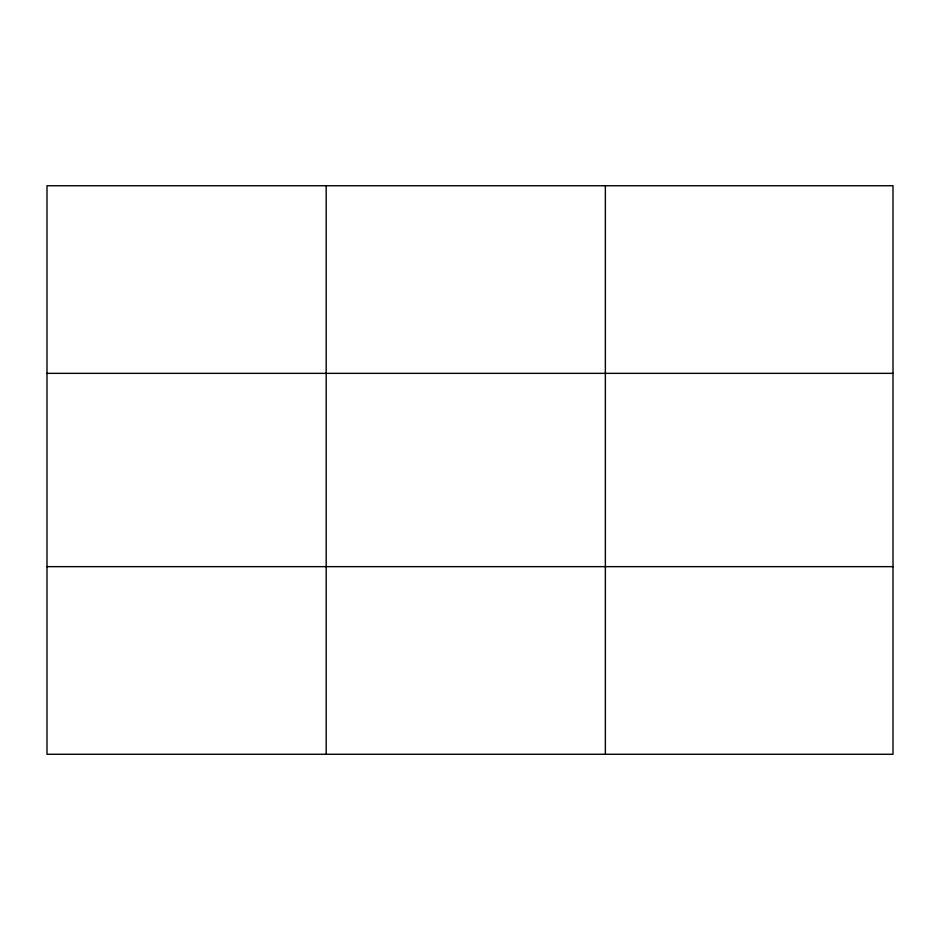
<?xml version="1.0" encoding="UTF-8"?>
<svg xmlns="http://www.w3.org/2000/svg" width="940" height="940" viewBox="0 0 940 940"><rect width="100%" height="100%" fill="white"/><g stroke="black" fill="none" stroke-linecap="round" stroke-linejoin="round"><path stroke-width="1.41" d="M326.18 754.268L326.18 185.732M605.36 754.268L605.36 185.732M893 566.655L893 754.268L47 754.268L47 185.732L893 185.732L893 566.655L47 566.655M47 373.345L893 373.345"/></g></svg>
